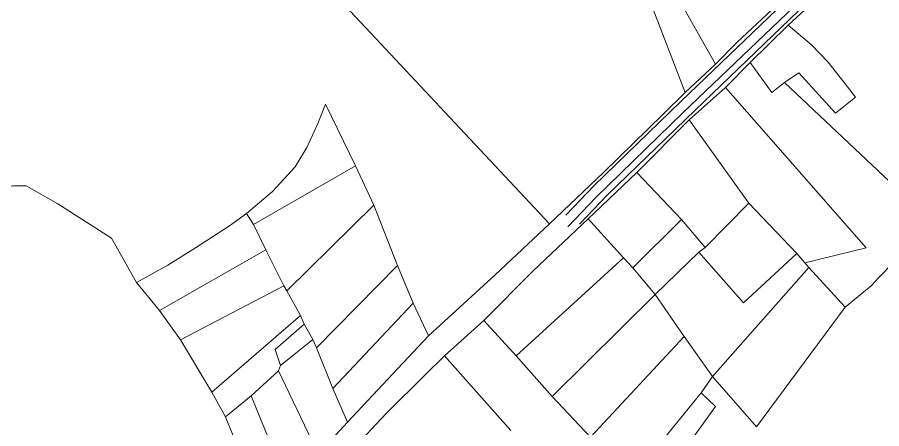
# Model space of a CAD drawing. Header units: metres. Extents: x 610261 to 617471, y 1314831 to 1317846.
# Drawn here: x 614426 to 615507, y 1315907 to 1316421 of the extents above; entities that cross this region are included whole.
import ezdxf

# ---------------------------------------------------------------- set-up
doc = ezdxf.new("R2010")
doc.units = ezdxf.units.M
doc.layers.add('2', color=1, linetype='Continuous')
doc.layers.add('CVL_CUADCON_LIN', color=8, linetype='Continuous')
doc.layers.add('20. poligonos', color=201, linetype='Continuous', lineweight=0)

# ---------------------------------------------------------------- blocks, each defined once
blk = doc.blocks.new('232')
at = {"color": 7, "lineweight": 0}
blk.add_lwpolyline([(605980.9, 1317870.6), (606016.3, 1317907.8), (606125.3, 1318013.3), (606254.8, 1318137.3), (606283.8, 1318167.8)], dxfattribs=at)
at = {"layer": '20. poligonos', "lineweight": 0}
for points in [[(605983.4, 1317856.1), (606018.8, 1317893.4), (606127.8, 1317998.9), (606257.3, 1318122.9), (606286.3, 1318153.4)], [(605998.1, 1317859.4), (606033.5, 1317896.6), (606142.5, 1318002.1), (606272, 1318126.1), (606301, 1318156.6)]]:
    blk.add_lwpolyline(points, dxfattribs=at)

msp = doc.modelspace()

# ---------------------------------------------------------------- linework, layer by layer
at = {"layer": '2', "linetype": 'Continuous', "lineweight": 0}
for p, q in [((615206.79955, 1316525.83967), (615298.84955, 1316362.29167)), ((615192.29655, 1316505.52367), (615260.95755, 1316326.75567)), ((615325.80855, 1316389.70767), (615381.24855, 1316441.48767)), ((615389.60055, 1316411.23067), (615420.87755, 1316439.65767)), ((615342.04155, 1316364.26967), (615389.60055, 1316411.23067)), ((615298.84955, 1316362.29167), (615325.80855, 1316389.70767)), ((615260.95755, 1316326.75567), (615298.84955, 1316362.29167)), ((615311.52155, 1316333.29967), (615342.04155, 1316364.26967)), ((615342.04155, 1316364.26967), (615369.18655, 1316326.87167)), ((615385.20555, 1316339.30567), (615403.25455, 1316351.48367)), ((615403.25455, 1316351.48367), (615448.67755, 1316301.09967)), ((615369.18655, 1316326.87167), (615385.20555, 1316339.30567)), ((615385.20555, 1316339.30567), (615570.22655, 1316164.45467)), ((615266.00255, 1316292.68967), (615311.52155, 1316333.29967)), ((615487.11555, 1316132.78967), (615311.52155, 1316333.29967)), ((615448.67755, 1316301.09967), (615473.84955, 1316320.89267)), ((614811.26255, 1316312.33067), (614848.77955, 1316235.26967)), ((615200.38555, 1316226.68767), (615266.00255, 1316292.68967)), ((615340.58555, 1316188.63967), (615266.00255, 1316292.68967)), ((614721.42055, 1316161.72267), (614848.77955, 1316235.26967)), ((614848.77955, 1316235.26967), (614871.84655, 1316185.93067)), ((615139.60455, 1316169.06967), (615200.38555, 1316226.68767)), ((615200.38555, 1316226.68767), (615256.46955, 1316167.90367)), ((614762.99755, 1316078.80967), (614871.84655, 1316185.93067)), ((614871.84655, 1316185.93067), (614901.23755, 1316110.40467)), ((615286.15755, 1316133.04567), (615340.58555, 1316188.63967)), ((615340.58555, 1316188.63967), (615400.47455, 1316125.52867)), ((614712.79655, 1316175.71267), (614721.42055, 1316161.72267)), ((615183.75855, 1316120.21267), (615139.60455, 1316169.06967)), ((615195.68655, 1316107.48867), (615256.46955, 1316167.90367)), ((615256.46955, 1316167.90367), (615286.15755, 1316133.04567)), ((614721.42055, 1316161.72267), (614736.63055, 1316130.18567)), ((615278.02255, 1316127.46367), (615286.15755, 1316133.04567)), ((615410.37055, 1316113.82467), (615487.11555, 1316132.78967)), ((614736.63055, 1316130.18567), (614603.93155, 1316054.35667)), ((614736.63055, 1316130.18567), (614759.19355, 1316085.16867)), ((615223.59755, 1316074.15667), (615278.02255, 1316127.46367)), ((615278.02255, 1316127.46367), (615333.84755, 1316063.84967)), ((615333.84755, 1316063.84967), (615400.47455, 1316125.52867)), ((615400.47455, 1316125.52867), (615410.37055, 1316113.82467)), ((614800.01455, 1316007.59367), (614901.23755, 1316110.40467)), ((614901.23755, 1316110.40467), (614921.00455, 1316063.61267)), ((615049.74255, 1315997.87167), (615183.75855, 1316120.21267)), ((615195.68655, 1316107.48867), (615183.75855, 1316120.21267)), ((615410.37055, 1316113.82467), (615415.69955, 1316107.97167)), ((615223.59755, 1316074.15667), (615195.68655, 1316107.48867)), ((615295.13355, 1315971.63467), (615415.69955, 1316107.97167)), ((615415.69955, 1316107.97167), (615460.86955, 1316058.60467)), ((614603.93155, 1316054.35667), (614575.00555, 1316089.21467)), ((614630.06055, 1316017.46867), (614759.19355, 1316085.16867)), ((614759.19355, 1316085.16867), (614762.99755, 1316078.80967)), ((614762.99755, 1316078.80967), (614779.98755, 1316048.03267)), ((615094.65455, 1315946.72767), (615223.59755, 1316074.15667)), ((615259.61855, 1316022.00567), (615223.59755, 1316074.15667)), ((614820.53855, 1315956.98867), (614921.00455, 1316063.61267)), ((614921.00455, 1316063.61267), (614940.01555, 1316022.66667)), ((614630.06055, 1316017.46867), (614603.93155, 1316054.35667)), ((614669.37055, 1315952.35167), (614779.98755, 1316048.03267)), ((614779.98755, 1316048.03267), (614784.80355, 1316037.35167)), ((614784.80355, 1316037.35167), (614795.70755, 1316018.27467)), ((614960.31355, 1315997.47767), (615009.13955, 1316041.89567)), ((615009.13955, 1316041.89567), (615049.74255, 1315997.87167)), ((614669.37055, 1315952.35167), (614630.06055, 1316017.46867)), ((614755.27755, 1315985.53767), (614795.70755, 1316018.27467)), ((614795.70755, 1316018.27467), (614800.01455, 1316007.59367)), ((614838.78555, 1315914.77267), (614940.01555, 1316022.66667)), ((615142.61855, 1315896.08567), (615259.61855, 1316022.00567)), ((615295.13355, 1315971.63467), (615259.61855, 1316022.00567)), ((614800.01455, 1316007.59367), (614820.53855, 1315956.98867)), ((614960.31355, 1315997.47767), (615043.03755, 1315904.34567)), ((615049.74255, 1315997.87167), (615094.65455, 1315946.72767)), ((614752.72955, 1315978.93367), (614755.27755, 1315985.53767)), ((614718.65355, 1315947.71367), (614752.72955, 1315978.93367)), ((614752.72955, 1315978.93367), (614802.15955, 1315875.42367)), ((615281.13855, 1315951.57267), (615295.13355, 1315971.63467)), ((614686.61355, 1315921.32067), (614669.37055, 1315952.35167)), ((614686.61355, 1315921.32067), (614718.65355, 1315947.71367)), ((614718.65355, 1315947.71367), (614764.51855, 1315834.80367)), ((614820.53855, 1315956.98867), (614838.78555, 1315914.77267)), ((615191.08555, 1315841.63267), (615281.13855, 1315951.57267)), ((615281.13855, 1315951.57267), (615298.90455, 1315934.52067)), ((615094.65455, 1315946.72767), (615142.61855, 1315896.08567)), ((615298.90455, 1315934.52067), (615244.96555, 1315859.60967)), ((614802.15955, 1315875.42367), (614838.78555, 1315914.77267))]:
    msp.add_line(p, q, dxfattribs=at)
for points in [[(614882.70755, 1316605.80667), (614821.41655, 1316545.13767), (614811.67455, 1316461.52867), (615091.32755, 1316162.52167)], [(615473.84955, 1316320.89267), (615461.16455, 1316337.68467), (615439.34455, 1316365.16267), (615418.78855, 1316386.53967), (615389.60055, 1316411.23067)], [(615091.32755, 1316162.52167), (615158.97355, 1316226.74067), (615233.23555, 1316299.33967), (615260.95755, 1316326.75567)], [(614712.79655, 1316175.71267), (614745.09155, 1316203.12167), (614773.57855, 1316233.83967), (614788.08555, 1316257.96667), (614801.83655, 1316287.94167), (614811.26255, 1316312.33067)], [(614575.00555, 1316089.21467), (614544.06955, 1316144.66367), (614477.04555, 1316187.70467), (614437.43555, 1316210.12167), (614420.66855, 1316210.14367), (614405.42055, 1316206.09567), (614381.27355, 1316195.19667), (614367.28855, 1316184.53967), (614344.66555, 1316173.38467), (614281.12255, 1316146.52367), (614234.86955, 1316130.56867), (614100.68455, 1316091.59667), (614056.63858, 1316078.57275)], [(614575.00555, 1316089.21467), (614614.40755, 1316111.02367), (614648.98255, 1316132.83867), (614691.43955, 1316160.23567), (614712.79655, 1316175.71267)], [(615009.13955, 1316041.89567), (615070.68755, 1316103.58167), (615139.60455, 1316169.06967)], [(615570.22655, 1316164.45467), (615538.68955, 1316132.46967), (615502.82755, 1316095.15267), (615493.41655, 1316084.99767), (615460.86955, 1316058.60467)], [(614940.01555, 1316022.66667), (615023.68155, 1316099.06567), (615091.32755, 1316162.52167)], [(615460.86955, 1316058.60467), (615350.19655, 1315908.78467), (615295.13355, 1315971.63467)], [(614755.27755, 1315985.53767), (614748.43955, 1316005.62567), (614784.80355, 1316037.35167)], [(614844.33855, 1315879.69067), (614887.32255, 1315925.64067), (614936.40755, 1315974.37767), (614960.31355, 1315997.47767)], [(614735.27055, 1315805.61067), (614715.25255, 1315855.19967), (614697.00255, 1315895.38267), (614686.61355, 1315921.32067)]]:
    msp.add_lwpolyline(points, dxfattribs=at)

# ---------------------------------------------------------------- block references
at = {"layer": 'CVL_CUADCON_LIN', "lineweight": 0}
msp.add_blockref('232', (9130.84291, -1697.23222), dxfattribs=at)

doc.saveas('drawing.dxf')
